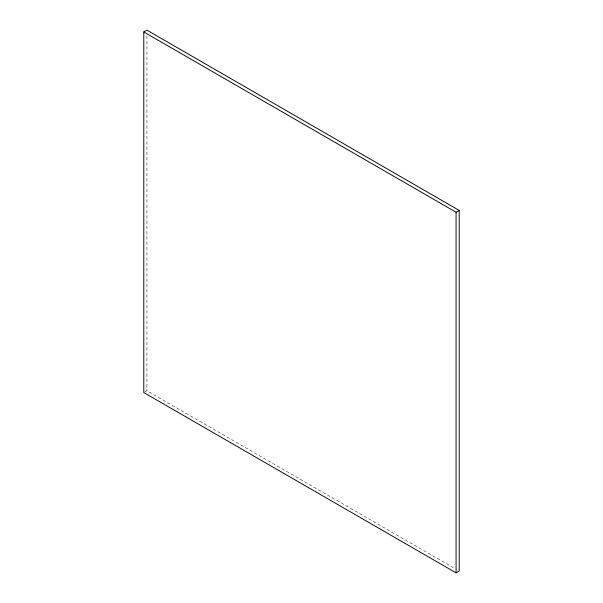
<?xml version="1.0" encoding="UTF-8"?>
<svg xmlns="http://www.w3.org/2000/svg" width="603" height="603" viewBox="0 0 603 603"><rect width="100%" height="100%" fill="white"/><g stroke="black" fill="none" stroke-linecap="round" stroke-linejoin="round"><path stroke-width="0.45" stroke-dasharray="3.02 2.26" d="M144.577 392.101L146.921 390.752L455.129 568.697M146.921 35.796L146.921 390.752"/><path stroke-width="0.9" d="M143.793 31.951L146.921 30.15L459.207 210.447L459.207 571.049L456.079 572.85L143.793 392.553L143.793 31.951L456.079 212.248L459.207 210.447M456.079 212.248L456.079 572.85"/></g></svg>
